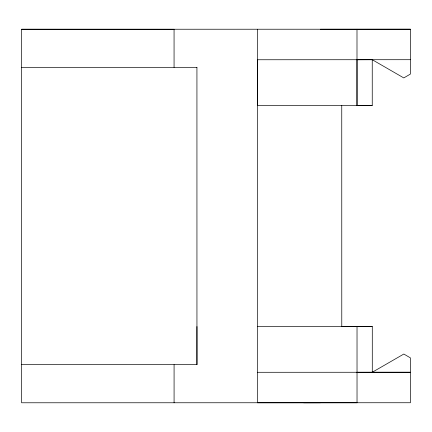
<?xml version="1.0" encoding="UTF-8"?>
<svg xmlns="http://www.w3.org/2000/svg" width="432" height="432" viewBox="0 0 432 432"><rect width="100%" height="100%" fill="white"/><g stroke="black" fill="none" stroke-linecap="round" stroke-linejoin="round"><path stroke-width="0.65" d="M21.6 364.667L196.943 364.646L196.949 326.543M372.244 59.708L372.249 105.446L357.005 105.484L356.999 59.751L372.249 59.708L403.785 77.922L410.362 74.093L410.362 29.214L21.6 29.252L21.6 402.781L410.4 402.743L410.4 357.869L403.823 354.04L372.287 372.249L357.032 372.271M356.994 29.241L357.005 105.484M196.927 67.414L21.6 67.414M341.755 105.489L341.782 326.543L372.287 326.511L372.287 372.249L410.4 372.249L257.472 372.292M257.467 326.554L372.287 326.511M303.658 402.781L320.398 402.759M21.6 29.252L174.064 29.284L174.064 67.403M320.398 29.252L410.362 29.219M410.362 59.708L257.461 59.756L257.461 105.494L372.244 105.446M357.026 326.538L357.032 402.764L257.472 402.786L257.467 29.252M196.933 67.397L196.949 364.662M174.08 364.667L174.08 402.781"/></g></svg>
